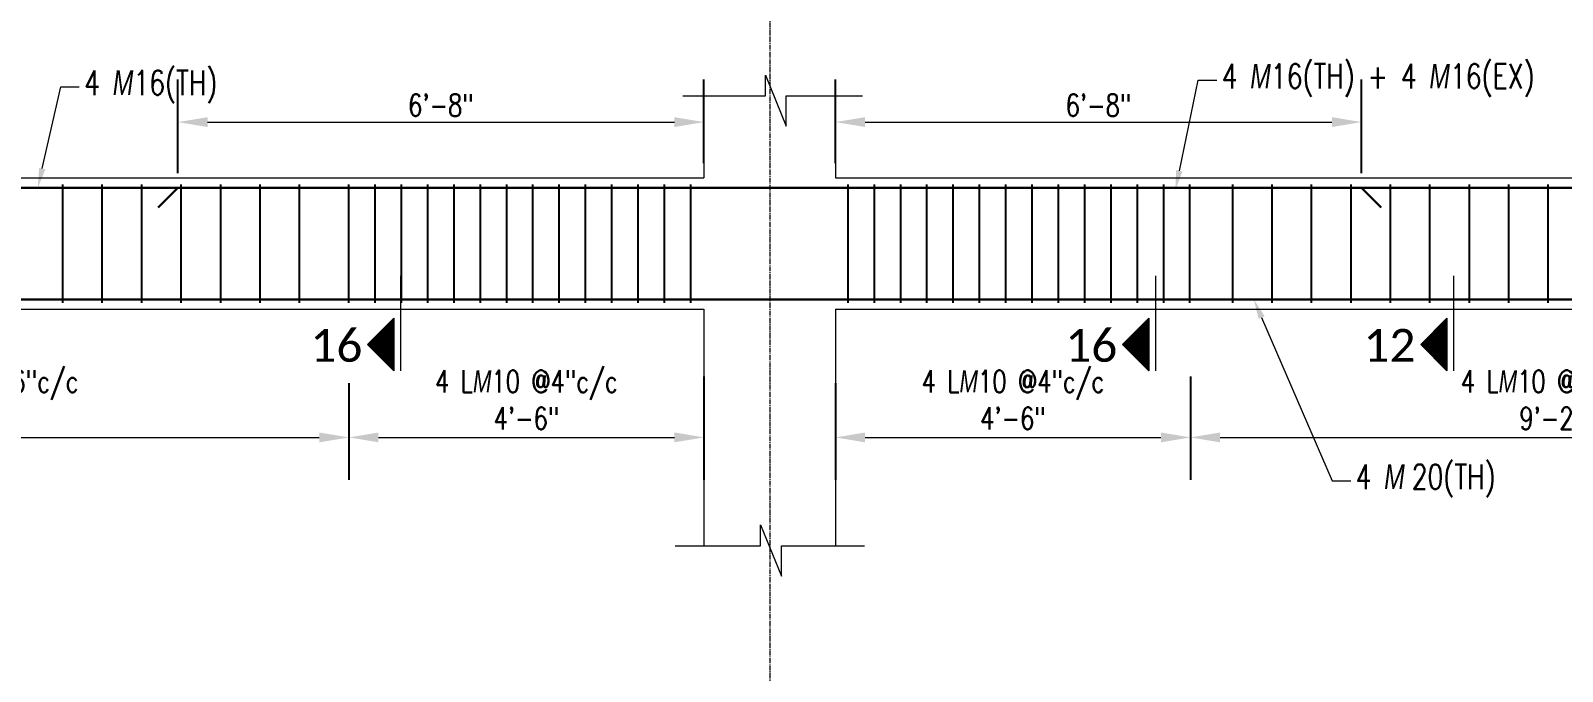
# Model space of a CAD drawing. Header units: inches. Extents: x 0 to 162649, y -36601 to -26324.
# Drawn here: x 157108 to 157340.9, y -35780.6 to -35683.1 of the extents above; entities that cross this region are included whole.
import ezdxf
from ezdxf import colors
from ezdxf.entities.mleader import LeaderData, LeaderLine
from ezdxf.math import Vec2, Vec3

# ---------------------------------------------------------------- set-up
doc = ezdxf.new("R2010")
doc.units = ezdxf.units.IN
doc.header["$MEASUREMENT"] = 0
doc.linetypes.add('CENTER2', pattern=[1.125, 0.75, -0.125, 0.125, -0.125])
for name, color, linetype, lineweight in [('Cen', 9, 'CENTER2', 5), ('Dim', 1, 'Continuous', 13), ('dimention', 1, 'Continuous', 13), ('hatch', 252, 'Continuous', 0), ('OL_AR_Text', 140, 'Continuous', 5), ('Rein', 3, 'Continuous', 30), ('Stirrups', 191, 'Continuous', 25), ('TEXT', 7, 'Continuous', 9)]:
    doc.layers.add(name, color=color, linetype=linetype, lineweight=lineweight)
doc.styles.add('1-8 Annotative Text', font='calibri.ttf', dxfattribs={"height": 0.125})
doc.styles.add('DIM', font='simplex.shx', dxfattribs={"width": 0.75})
doc.dimstyles.get("Standard").update_dxf_attribs({"dimscale": 36, "dimtxt": 0.09375, "dimasz": 0.125, "dimexe": 0.18, "dimexo": 0.0625, "dimgap": 0.015625, "dimtad": 1, "dimdec": 0, "dimzin": 0, "dimdsep": 46, "dimlunit": 4, "dimtxsty": 'DIM', "dimcen": 0.09, "dimadec": 0, "dimazin": 0, "dimtfac": 0.75, "dimtdec": 0, "dimtmove": 0, "dimatfit": 3, "dimfxl": 1, "dimtolj": 1, "dimtzin": 0, "dimlwd": 9, "dimarcsym": 0})

# ---------------------------------------------------------------- blocks, each defined once
blk = doc.blocks.new('*D11')
at = {"layer": 'Defpoints', "color": 0, "transparency": 16777216}
for p in [(157210.37, -35697), (157210.37, -35705.5), (157130.37, -35707)]:
    blk.add_point(p, dxfattribs=at)
at = {"layer": 'dimention', "color": 0, "lineweight": -2, "transparency": 16777216}
for p, q in [((157130.37, -35704.75), (157130.37, -35690.52)), ((157210.37, -35703.25), (157210.37, -35690.52))]:
    blk.add_line(p, q, dxfattribs=at)
at = {"layer": 'dimention', "color": 0, "lineweight": 9, "transparency": 16777216}
blk.add_line((157134.87, -35697), (157205.87, -35697), dxfattribs=at)
at = {"layer": 'dimention', "color": 0, "transparency": 16777216}
for points in [[(157134.87, -35696.25), (157134.87, -35697.75), (157130.37, -35697)], [(157205.87, -35696.25), (157205.87, -35697.75), (157210.37, -35697)]]:
    blk.add_solid(points, dxfattribs=at)
at = {"layer": 'dimention', "color": 0, "transparency": 16777216, "insert": (157170.37, -35694.43), "char_height": 3.375, "attachment_point": 5, "style": 'DIM'}
blk.add_mtext('\\A1;6\'-8"', dxfattribs=at)
blk = doc.blocks.new('*D12')
at = {"layer": 'Defpoints', "color": 0, "transparency": 16777216}
for p in [(157310.37, -35697), (157230.37, -35705.5), (157310.37, -35707)]:
    blk.add_point(p, dxfattribs=at)
at = {"layer": 'dimention', "color": 0, "lineweight": -2, "transparency": 16777216}
for p, q in [((157230.37, -35703.25), (157230.37, -35690.52)), ((157310.37, -35704.75), (157310.37, -35690.52))]:
    blk.add_line(p, q, dxfattribs=at)
at = {"layer": 'dimention', "color": 0, "lineweight": 9, "transparency": 16777216}
blk.add_line((157234.87, -35697), (157305.87, -35697), dxfattribs=at)
at = {"layer": 'dimention', "color": 0, "transparency": 16777216}
for points in [[(157234.87, -35696.25), (157234.87, -35697.75), (157230.37, -35697)], [(157305.87, -35696.25), (157305.87, -35697.75), (157310.37, -35697)]]:
    blk.add_solid(points, dxfattribs=at)
at = {"layer": 'dimention', "color": 0, "transparency": 16777216, "insert": (157270.37, -35694.43), "char_height": 3.375, "attachment_point": 5, "style": 'DIM'}
blk.add_mtext('\\A1;6\'-8"', dxfattribs=at)
blk = doc.blocks.new('*D29')
at = {"layer": 'Defpoints', "color": 0, "transparency": 16777216}
for p in [(157210.37, -35733.5), (157156.37, -35734.5), (157210.37, -35745)]:
    blk.add_point(p, dxfattribs=at)
at = {"layer": 'dimention', "color": 0, "lineweight": -2, "transparency": 16777216}
for p, q in [((157210.37, -35735.75), (157210.37, -35751.48)), ((157156.37, -35736.75), (157156.37, -35751.48))]:
    blk.add_line(p, q, dxfattribs=at)
at = {"layer": 'dimention', "color": 0, "lineweight": 9, "transparency": 16777216}
blk.add_line((157160.87, -35745), (157205.87, -35745), dxfattribs=at)
at = {"layer": 'dimention', "color": 0, "transparency": 16777216}
for points in [[(157160.87, -35744.25), (157160.87, -35745.75), (157156.37, -35745)], [(157205.87, -35744.25), (157205.87, -35745.75), (157210.37, -35745)]]:
    blk.add_solid(points, dxfattribs=at)
at = {"layer": 'dimention', "color": 0, "transparency": 16777216, "insert": (157183.37, -35739.29), "char_height": 3.375, "attachment_point": 5, "style": 'DIM'}
blk.add_mtext('\\A1;4 L{\\A0;\\Fgothici|c0;\\W0.75;M}10 @4"c/c\\P4\'-6"', dxfattribs=at)
blk = doc.blocks.new('*D30')
at = {"layer": 'Defpoints', "color": 0, "transparency": 16777216}
for p in [(157046.37, -35734.5), (157156.37, -35734.5), (157156.37, -35745)]:
    blk.add_point(p, dxfattribs=at)
at = {"layer": 'dimention', "color": 0, "lineweight": -2, "transparency": 16777216}
for p, q in [((157046.37, -35736.75), (157046.37, -35751.48)), ((157156.37, -35736.75), (157156.37, -35751.48))]:
    blk.add_line(p, q, dxfattribs=at)
at = {"layer": 'dimention', "color": 0, "lineweight": 9, "transparency": 16777216}
blk.add_line((157050.87, -35745), (157151.87, -35745), dxfattribs=at)
at = {"layer": 'dimention', "color": 0, "transparency": 16777216}
for points in [[(157050.87, -35744.25), (157050.87, -35745.75), (157046.37, -35745)], [(157151.87, -35744.25), (157151.87, -35745.75), (157156.37, -35745)]]:
    blk.add_solid(points, dxfattribs=at)
at = {"layer": 'dimention', "color": 0, "transparency": 16777216, "insert": (157101.37, -35739.29), "char_height": 3.375, "attachment_point": 5, "style": 'DIM'}
blk.add_mtext('\\A1;4 L{\\A0;\\Fgothici|c0;\\W0.75;M}10 @6"c/c\\P9\'-2"', dxfattribs=at)
blk = doc.blocks.new('*D31')
at = {"layer": 'Defpoints', "color": 0, "transparency": 16777216}
for p in [(157284.37, -35733.5), (157230.37, -35734.5), (157284.37, -35745)]:
    blk.add_point(p, dxfattribs=at)
at = {"layer": 'dimention', "color": 0, "lineweight": -2, "transparency": 16777216}
for p, q in [((157284.37, -35735.75), (157284.37, -35751.48)), ((157230.37, -35736.75), (157230.37, -35751.48))]:
    blk.add_line(p, q, dxfattribs=at)
at = {"layer": 'dimention', "color": 0, "lineweight": 9, "transparency": 16777216}
blk.add_line((157234.87, -35745), (157279.87, -35745), dxfattribs=at)
at = {"layer": 'dimention', "color": 0, "transparency": 16777216}
for points in [[(157234.87, -35744.25), (157234.87, -35745.75), (157230.37, -35745)], [(157279.87, -35744.25), (157279.87, -35745.75), (157284.37, -35745)]]:
    blk.add_solid(points, dxfattribs=at)
at = {"layer": 'dimention', "color": 0, "transparency": 16777216, "insert": (157257.37, -35739.29), "char_height": 3.375, "attachment_point": 5, "style": 'DIM'}
blk.add_mtext('\\A1;4 L{\\A0;\\Fgothici|c0;\\W0.75;M}10 @4"c/c\\P4\'-6"', dxfattribs=at)
blk = doc.blocks.new('*D33')
at = {"layer": 'Defpoints', "color": 0, "transparency": 16777216}
for p in [(157284.37, -35734.5), (157394.37, -35734.5), (157394.37, -35745)]:
    blk.add_point(p, dxfattribs=at)
at = {"layer": 'dimention', "color": 0, "lineweight": -2, "transparency": 16777216}
for p, q in [((157284.37, -35736.75), (157284.37, -35751.48)), ((157394.37, -35736.75), (157394.37, -35751.48))]:
    blk.add_line(p, q, dxfattribs=at)
at = {"layer": 'dimention', "color": 0, "lineweight": 9, "transparency": 16777216}
blk.add_line((157288.87, -35745), (157389.87, -35745), dxfattribs=at)
at = {"layer": 'dimention', "color": 0, "transparency": 16777216}
for points in [[(157288.87, -35744.25), (157288.87, -35745.75), (157284.37, -35745)], [(157389.87, -35744.25), (157389.87, -35745.75), (157394.37, -35745)]]:
    blk.add_solid(points, dxfattribs=at)
at = {"layer": 'dimention', "color": 0, "transparency": 16777216, "insert": (157339.37, -35739.29), "char_height": 3.375, "attachment_point": 5, "style": 'DIM'}
blk.add_mtext('\\A1;4 L{\\A0;\\Fgothici|c0;\\W0.75;M}10 @6"c/c\\P9\'-2"', dxfattribs=at)

msp = doc.modelspace()

# ---------------------------------------------------------------- hatches: boundary and pattern name
at = {"layer": 'Dim'}
h = msp.add_hatch(dxfattribs=at)
h.set_pattern_fill('ANSI31', color=256)
h.set_pattern_definition([(45, (203.53082, 171.69199), (-0.08838834765, 0.08838834765), [])])
h.paths.add_polyline_path([(157163.22, -35730.87), (157163.22, -35726.87), (157159.22, -35730.87), (157163.22, -35734.87)])
h = msp.add_hatch(dxfattribs=at)
h.set_pattern_fill('ANSI31', color=256)
h.set_pattern_definition([(45, (318.33554, 171.69199), (-0.08838834765, 0.08838834765), [])])
h.paths.add_polyline_path([(157278.03, -35730.87), (157278.03, -35726.87), (157274.03, -35730.87), (157278.03, -35734.87)])
h = msp.add_hatch(dxfattribs=at)
h.set_pattern_fill('ANSI31', color=256)
h.set_pattern_definition([(45, (363.68898, 171.69199), (-0.08838834765, 0.08838834765), [])])
h.paths.add_polyline_path([(157323.38, -35730.87), (157323.38, -35726.87), (157319.38, -35730.87), (157323.38, -35734.87)])

# ---------------------------------------------------------------- linework, layer by layer
at = {"layer": 'Cen'}
msp.add_line((157220.37, -35099.09), (157220.37, -35925), dxfattribs=at)
at = {"layer": 'Dim'}
for p, q in [((157164.22, -35720.38), (157164.22, -35734.87)), ((157279.03, -35720.38), (157279.03, -35734.87)), ((157324.38, -35720.38), (157324.38, -35734.87)), ((157159.22, -35730.87), (157163.22, -35726.87)), ((157163.22, -35726.87), (157163.22, -35734.87)), ((157274.03, -35730.87), (157278.03, -35726.87)), ((157278.03, -35726.87), (157278.03, -35734.87)), ((157319.38, -35730.87), (157323.38, -35726.87)), ((157323.38, -35726.87), (157323.38, -35734.87)), ((157159.22, -35730.87), (157163.22, -35734.87)), ((157163.22, -35734.87), (157163.22, -35730.87)), ((157274.03, -35730.87), (157278.03, -35734.87)), ((157278.03, -35734.87), (157278.03, -35730.87)), ((157319.38, -35730.87), (157323.38, -35734.87)), ((157323.38, -35734.87), (157323.38, -35730.87))]:
    msp.add_line(p, q, dxfattribs=at)
at = {"layer": 'hatch'}
for p, q in [((157219.71, -35693), (157219.71, -35689.83)), ((157219.71, -35689.83), (157222.9, -35697.63)), ((157207.14, -35693), (157219.71, -35693)), ((157210.37, -35693), (157210.37, -35705.5)), ((157222.9, -35697.63), (157222.9, -35693)), ((157222.9, -35693), (157234.5, -35693)), ((157230.37, -35693), (157230.37, -35705.5)), ((156992.37, -35705.5), (157210.37, -35705.5)), ((157230.37, -35705.5), (157448.29, -35705.5)), ((156992.37, -35725.5), (157210.37, -35725.5)), ((157210.37, -35725.5), (157210.37, -35761.5)), ((157230.37, -35725.5), (157230.37, -35761.5)), ((157230.37, -35725.5), (157448.29, -35725.5)), ((157218.97, -35761.5), (157218.97, -35758.33)), ((157218.97, -35758.33), (157222.15, -35766.13)), ((157205.99, -35761.5), (157218.97, -35761.5)), ((157222.15, -35766.13), (157222.15, -35761.5)), ((157222.15, -35761.5), (157234.77, -35761.5))]:
    msp.add_line(p, q, dxfattribs=at)
at = {"layer": 'Rein'}
for p, q in [((157127.37, -35710), (157130.37, -35707)), ((157313.37, -35710), (157310.37, -35707))]:
    msp.add_line(p, q, dxfattribs=at)
for points in [[(157852.21, -35724.5), (157852.21, -35708, 0.414214), (157851.21, -35707), (156895.55, -35707, 0.414214), (156894.55, -35708), (156894.55, -35724.5)], [(156895.55, -35708), (156895.55, -35723, 0.414214), (156896.55, -35724), (157491.37, -35724)]]:
    msp.add_lwpolyline(points, format="xyb", dxfattribs=at)
at = {"layer": 'Stirrups'}
for p, q in [((157112.87, -35724.5), (157112.87, -35706.5)), ((157118.87, -35724.5), (157118.87, -35706.5)), ((157124.87, -35724.5), (157124.87, -35706.5)), ((157130.87, -35724.5), (157130.87, -35706.5)), ((157136.87, -35724.5), (157136.87, -35706.5)), ((157142.87, -35724.5), (157142.87, -35706.5)), ((157148.87, -35724.5), (157148.87, -35706.5)), ((157156.37, -35724.5), (157156.37, -35706.5)), ((157160.37, -35724.5), (157160.37, -35706.5)), ((157164.37, -35724.5), (157164.37, -35706.5)), ((157168.37, -35724.5), (157168.37, -35706.5)), ((157172.37, -35724.5), (157172.37, -35706.5)), ((157176.37, -35724.5), (157176.37, -35706.5)), ((157180.37, -35724.5), (157180.37, -35706.5)), ((157184.37, -35724.5), (157184.37, -35706.5)), ((157188.37, -35724.5), (157188.37, -35706.5)), ((157192.37, -35724.5), (157192.37, -35706.5)), ((157196.37, -35724.5), (157196.37, -35706.5)), ((157200.37, -35724.5), (157200.37, -35706.5)), ((157204.37, -35724.5), (157204.37, -35706.5)), ((157208.37, -35724.5), (157208.37, -35706.5)), ((157232.29, -35724.5), (157232.29, -35706.5)), ((157236.29, -35724.5), (157236.29, -35706.5)), ((157240.29, -35724.5), (157240.29, -35706.5)), ((157244.29, -35724.5), (157244.29, -35706.5)), ((157248.29, -35724.5), (157248.29, -35706.5)), ((157252.29, -35724.5), (157252.29, -35706.5)), ((157256.29, -35724.5), (157256.29, -35706.5)), ((157260.29, -35724.5), (157260.29, -35706.5)), ((157264.29, -35724.5), (157264.29, -35706.5)), ((157268.29, -35724.5), (157268.29, -35706.5)), ((157272.29, -35724.5), (157272.29, -35706.5)), ((157276.29, -35724.5), (157276.29, -35706.5)), ((157280.29, -35724.5), (157280.29, -35706.5)), ((157284.29, -35724.5), (157284.29, -35706.5)), ((157290.79, -35724.5), (157290.79, -35706.5)), ((157296.79, -35724.5), (157296.79, -35706.5)), ((157302.79, -35724.5), (157302.79, -35706.5)), ((157308.79, -35724.5), (157308.79, -35706.5)), ((157314.79, -35724.5), (157314.79, -35706.5)), ((157320.79, -35724.5), (157320.79, -35706.5)), ((157326.79, -35724.5), (157326.79, -35706.5)), ((157332.79, -35724.5), (157332.79, -35706.5)), ((157338.79, -35724.5), (157338.79, -35706.5))]:
    msp.add_line(p, q, dxfattribs=at)

# ---------------------------------------------------------------- texts
at = {"layer": 'OL_AR_Text', "char_height": 5, "width": 3.8192065e-317, "attachment_point": 1, "style": '1-8 Annotative Text'}
for s, insert in [('16', (157150.52, -35728.49)), ('16', (157265.33, -35728.49)), ('12', (157310.68, -35728.49))]:
    msp.add_mtext(s, dxfattribs=dict(at, insert=insert))

# ---------------------------------------------------------------- dimensions: what is measured, and where the dimension line sits
at = {"layer": 'dimention'}
for base, p1, p2, picture, middle in [((157210.37, -35697), (157130.37, -35707), (157210.37, -35705.5), '*D11', (157170.37, -35694.43)), ((157310.37, -35697), (157230.37, -35705.5), (157310.37, -35707), '*D12', (157270.37, -35694.43))]:
    dim = msp.add_linear_dim(base=base, p1=p1, p2=p2, dimstyle='Standard', dxfattribs=at)
    dim.commit()
    dim.dimension.update_dxf_attribs({"geometry": picture, "text_midpoint": middle})
for base, p1, p2, text, picture, middle in [((157156.37, -35745), (157046.37, -35734.5), (157156.37, -35734.5), '4 L{\\A0;\\Fgothici|c0;\\W0.75;M}10 @6"c/c\\P<>', '*D30', (157101.37, -35739.29)), ((157210.37, -35745), (157156.37, -35734.5), (157210.37, -35733.5), '4 L{\\A0;\\Fgothici|c0;\\W0.75;M}10 @4"c/c\\P<>', '*D29', (157183.37, -35739.29)), ((157284.37, -35745), (157230.37, -35734.5), (157284.37, -35733.5), '4 L{\\A0;\\Fgothici|c0;\\W0.75;M}10 @4"c/c\\P<>', '*D31', (157257.37, -35739.29)), ((157394.37, -35745), (157284.37, -35734.5), (157394.37, -35734.5), '4 L{\\A0;\\Fgothici|c0;\\W0.75;M}10 @6"c/c\\P<>', '*D33', (157339.37, -35739.29))]:
    dim = msp.add_linear_dim(base=base, p1=p1, p2=p2, text=text, dimstyle='Standard', dxfattribs=at)
    dim.commit()
    dim.dimension.update_dxf_attribs({"geometry": picture, "text_midpoint": middle})

# ---------------------------------------------------------------- leaders
at = {"layer": 'TEXT'}
ml = msp.add_multileader_mtext('Standard', dxfattribs=at)
ml.set_content('4 {\\Fgothici|c0;M}16(TH) + 4 {\\Fgothici|c0;M}16(EX)', color=256, style='DIM')
ml.set_leader_properties(color=1, linetype='ByLayer', lineweight=9)
ml.build(insert=Vec2(0, 0))
ml.multileader.update_dxf_attribs({"text_right_attachment_type": 2, "dogleg_length": 0.25, "arrow_head_size": 3, "scale": 32})
ctx = ml.context
ctx.base_point, ctx.scale, ctx.char_height, ctx.arrow_head_size, ctx.landing_gap_size, ctx.plane_origin = Vec3(157288.37, -35690.63), 32, 3.75, 3, 0.75, Vec3(157308.7, -35709.93)
ctx.right_attachment = 2
notes = []
notes.append((ctx, [(0, (1, 1, 0), (157285.56, -35690.63), (1, 0), 2.81, [(0, [(157282.06, -35707.35)], 0, [])])]))
ctx.mtext.insert, ctx.mtext.flow_direction = Vec3(157289.12, -35688.13), 5
ml = msp.add_multileader_mtext('Standard', dxfattribs=at)
ml.set_content('4 {\\Fgothici|c0;M}16(TH) ', color=256, style='DIM')
ml.set_leader_properties(color=1, linetype='ByLayer', lineweight=9)
ml.build(insert=Vec2(0, 0))
ml.multileader.update_dxf_attribs({"text_right_attachment_type": 2, "dogleg_length": 0.25, "arrow_head_size": 3, "scale": 32})
ctx = ml.context
ctx.base_point, ctx.scale, ctx.char_height, ctx.arrow_head_size, ctx.landing_gap_size, ctx.plane_origin = Vec3(157115.37, -35691.63), 32, 3.75, 3, 0.75, Vec3(157135.7, -35710.93)
ctx.right_attachment = 2
notes.append((ctx, [(0, (1, 1, 0), (157112.56, -35691.63), (1, 0), 2.81, [(0, [(157109.06, -35707)], 0, [])])]))
ctx.mtext.insert, ctx.mtext.flow_direction = Vec3(157116.12, -35689.13), 5
ml = msp.add_multileader_mtext('Standard', dxfattribs=at)
ml.set_content('4 {\\Fgothici|c0;M }20(TH)  ', color=256, style='DIM')
ml.set_leader_properties(color=1, linetype='ByLayer', lineweight=9)
ml.build(insert=Vec2(0, 0))
ml.multileader.update_dxf_attribs({"text_right_attachment_type": 2, "dogleg_length": 0.25, "arrow_head_size": 3, "scale": 32})
ctx = ml.context
ctx.base_point, ctx.scale, ctx.char_height, ctx.arrow_head_size, ctx.landing_gap_size, ctx.plane_origin = Vec3(157308.74, -35751.62), 32, 3.75, 3, 0.75, Vec3(157329.06, -35770.93)
ctx.right_attachment = 2
notes.append((ctx, [(0, (1, 1, 0), (157305.93, -35751.62), (1, 0), 2.81, [(0, [(157294, -35724)], 0, [])])]))
ctx.mtext.insert, ctx.mtext.flow_direction = Vec3(157309.49, -35749.12), 5
for ctx, leaders in notes:
    for number, flags, end, landing, length, lines in leaders:
        leader = LeaderData()
        leader.index, (leader.has_last_leader_line, leader.has_dogleg_vector, leader.attachment_direction) = number, flags
        leader.last_leader_point, leader.dogleg_vector, leader.dogleg_length = Vec3(end), Vec3(landing), length
        for number, points, colour, breaks in lines:
            line = LeaderLine()
            line.index, line.vertices, line.color, line.breaks = number, Vec3.list(points), colors.encode_raw_color(colour), breaks
            leader.lines.append(line)
        ctx.leaders.append(leader)

doc.saveas('drawing.dxf')
